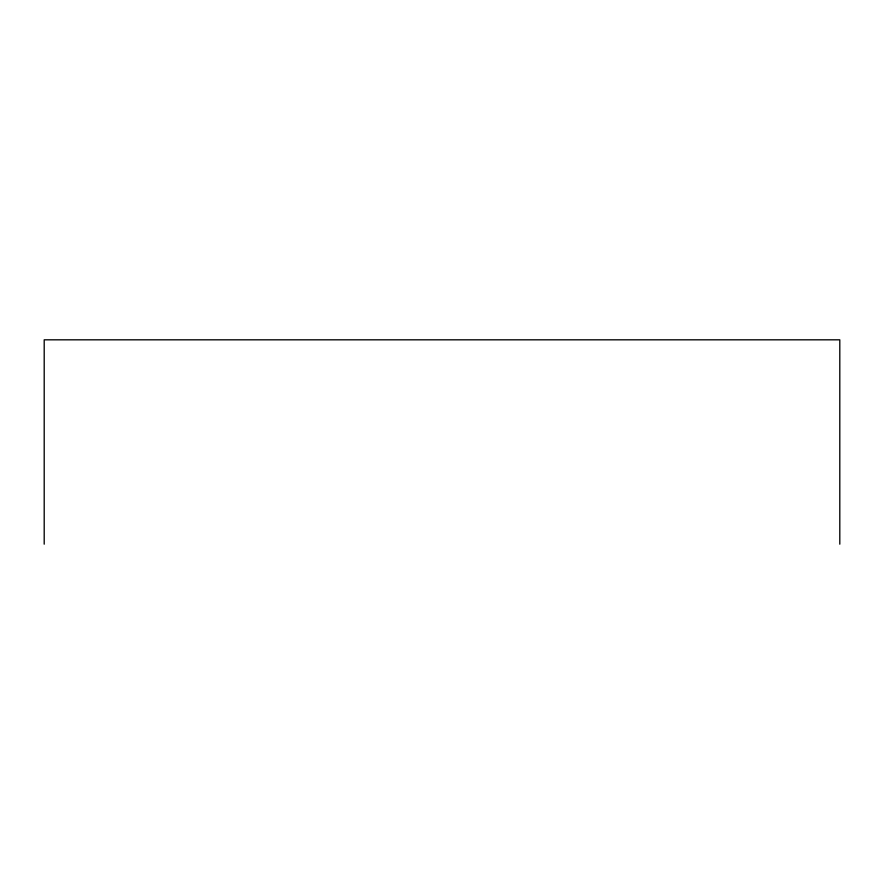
<?xml version="1.0" encoding="UTF-8"?>
<svg xmlns="http://www.w3.org/2000/svg" width="884" height="884" viewBox="0 0 884 884"><rect width="100%" height="100%" fill="white"/><g stroke="black" fill="none" stroke-linecap="round" stroke-linejoin="round"><path stroke-width="1.33" d="M839.8 544.179L839.8 339.821L44.2 339.821L44.2 544.179"/></g></svg>
